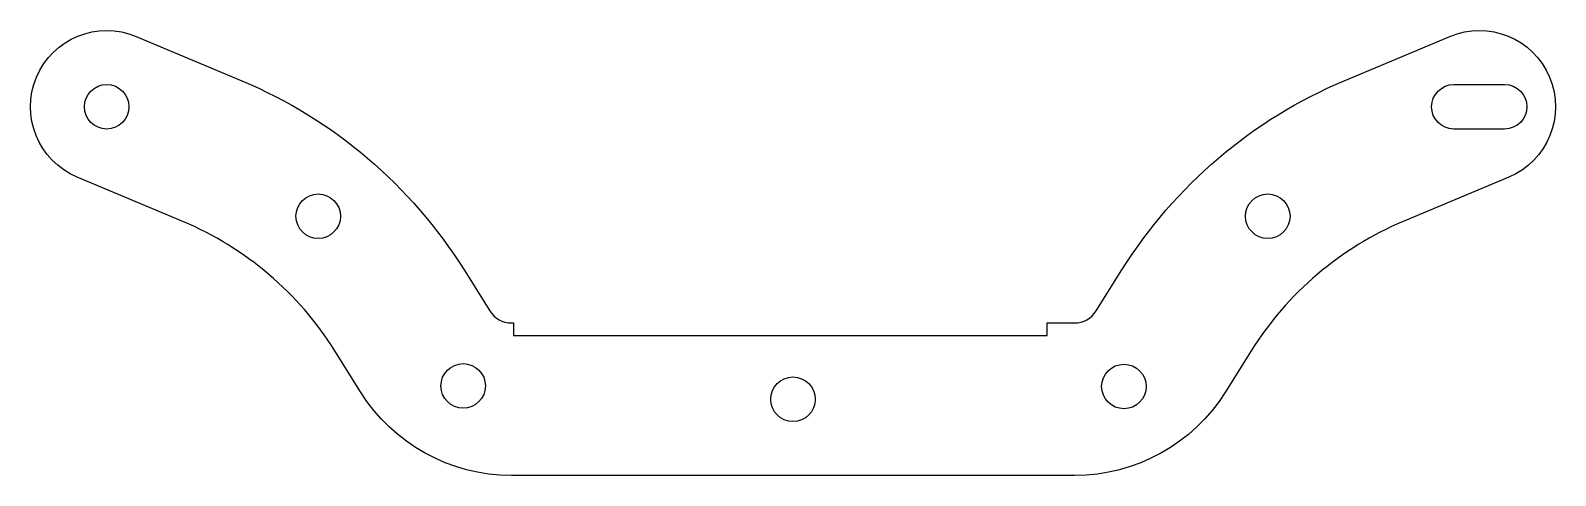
# Model space of a CAD drawing. Header units: inches. Extents: x -1.9 to 13.1, y -4.2 to 0.2.
import ezdxf

# ---------------------------------------------------------------- set-up
doc = ezdxf.new("R2010")
doc.units = ezdxf.units.IN
doc.header["$MEASUREMENT"] = 0

msp = doc.modelspace()

# ---------------------------------------------------------------- linework, layer by layer
for points in [[(2.884, -2.833), (2.884, -2.833), (8.134, -2.833), (8.134, -2.708), (8.134, -2.708), (8.404, -2.708, 0.258424), (8.616, -2.59), (8.869, -2.187, -0.154685), (11.056, -0.327), (12.094, 0.109, -1), (12.675, -1.274), (11.637, -1.71, 0.154685), (10.141, -2.982), (9.888, -3.386, -0.258424), (8.404, -4.208), (2.864, -4.208, -0.258424), (1.381, -3.386), (1.128, -2.982, 0.154685), (-0.368, -1.71), (-1.406, -1.274, -1), (-0.825, 0.109), (0.213, -0.327, -0.154685), (2.399, -2.187), (2.652, -2.59, 0.258424), (2.864, -2.708), (2.884, -2.708)], [(12.134, -0.364), (12.634, -0.364, -1), (12.634, -0.802), (12.134, -0.802, -1)]]:
    msp.add_lwpolyline(points, format="xyb", close=True)
for centre in [(-1.116, -0.583), (0.964, -1.659), (10.304, -1.659), (2.39, -3.327), (8.889, -3.333), (5.634, -3.458)]:
    msp.add_circle(centre, 0.219)

doc.saveas('drawing.dxf')
